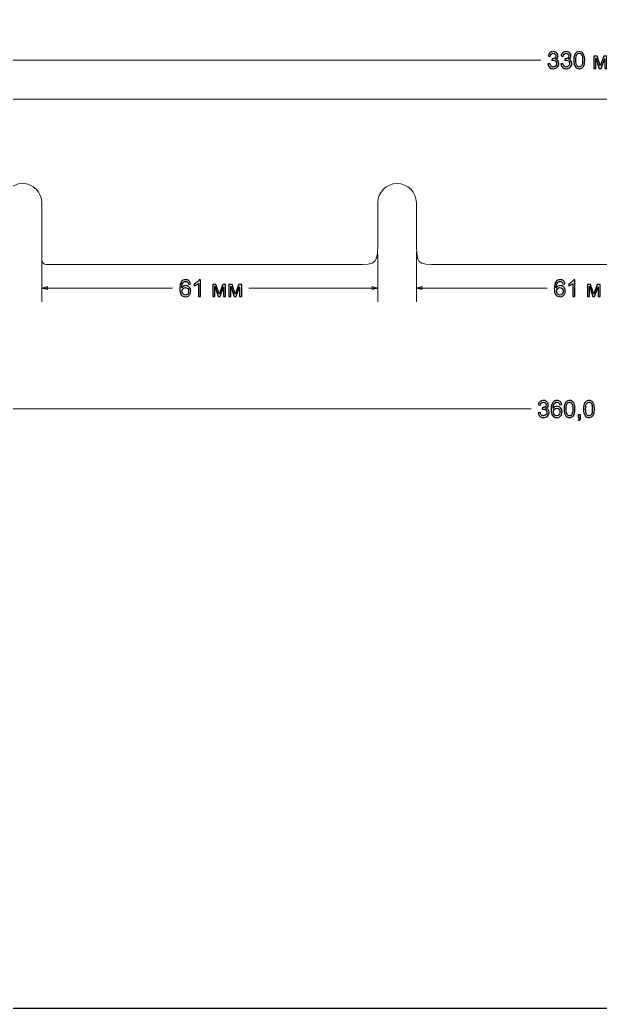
# Model space of a CAD drawing. Header units: centimetres. Extents: x -21 to 21, y -14.8 to 14.8.
# Drawn here: x -10.46 to 0.08, y -14.85 to 3.1 of the extents above; entities that cross this region are included whole.
import ezdxf

# ---------------------------------------------------------------- set-up
doc = ezdxf.new("R2010")
doc.units = ezdxf.units.CM
doc.header["$MEASUREMENT"] = 0
doc.layers.add('layer 1', color=7, linetype='Continuous')

msp = doc.modelspace()

# ---------------------------------------------------------------- linework, layer by layer
at = {"layer": 'layer 1', "color": 250}
msp.add_lwpolyline([(-21, -14.85), (21, -14.85), (21, 14.85), (-21, 14.85), (-21, -14.85)], close=True, dxfattribs=at)
at = {"layer": 'layer 1', "color": 155}
for points, knots in [([(-0.87397, 2.29317), (-0.87397, 2.29317), (-0.83672, 2.29825), (-0.83672, 2.29825), (-0.83672, 2.29825), (-0.83241, 2.27709), (-0.82522, 2.26185), (-0.81499, 2.25253), (-0.81499, 2.25253), (-0.80476, 2.24322), (-0.7922, 2.23856), (-0.77731, 2.23856), (-0.77731, 2.23856), (-0.75967, 2.23856), (-0.74478, 2.24463), (-0.73279, 2.25677), (-0.73279, 2.25677), (-0.7208, 2.2689), (-0.7148, 2.28393), (-0.7148, 2.30185), (-0.7148, 2.30185), (-0.7148, 2.31893), (-0.72037, 2.33304), (-0.73159, 2.34418), (-0.73159, 2.34418), (-0.74274, 2.35526), (-0.75692, 2.36083), (-0.77421, 2.36083), (-0.77421, 2.36083), (-0.78126, 2.36083), (-0.79001, 2.35942), (-0.80052, 2.35667), (-0.80052, 2.35667), (-0.80052, 2.35667), (-0.79636, 2.38927), (-0.79636, 2.38927), (-0.79636, 2.38927), (-0.79389, 2.38899), (-0.79184, 2.38885), (-0.79036, 2.38885), (-0.79036, 2.38885), (-0.77442, 2.38885), (-0.76016, 2.39301), (-0.74739, 2.40126), (-0.74739, 2.40126), (-0.73469, 2.40952), (-0.72834, 2.42222), (-0.72834, 2.43936), (-0.72834, 2.43936), (-0.72834, 2.45298), (-0.733, 2.46427), (-0.74224, 2.47323), (-0.74224, 2.47323), (-0.75149, 2.48219), (-0.76341, 2.48663), (-0.77802, 2.48663), (-0.77802, 2.48663), (-0.79255, 2.48663), (-0.80461, 2.48205), (-0.81428, 2.47288), (-0.81428, 2.47288), (-0.82395, 2.4637), (-0.83016, 2.44995), (-0.83291, 2.4316), (-0.83291, 2.4316), (-0.83291, 2.4316), (-0.87016, 2.43837), (-0.87016, 2.43837), (-0.87016, 2.43837), (-0.86557, 2.46335), (-0.85527, 2.48275), (-0.83912, 2.49651), (-0.83912, 2.49651), (-0.82303, 2.51027), (-0.80292, 2.51711), (-0.77893, 2.51711), (-0.77893, 2.51711), (-0.76242, 2.51711), (-0.74718, 2.51359), (-0.73328, 2.50646), (-0.73328, 2.50646), (-0.71931, 2.4994), (-0.70866, 2.48974), (-0.70132, 2.47753), (-0.70132, 2.47753), (-0.69391, 2.46526), (-0.69024, 2.45227), (-0.69024, 2.43852), (-0.69024, 2.43852), (-0.69024, 2.42546), (-0.69377, 2.41361), (-0.70076, 2.40289), (-0.70076, 2.40289), (-0.70781, 2.39216), (-0.71826, 2.38362), (-0.73201, 2.37727), (-0.73201, 2.37727), (-0.71409, 2.37318), (-0.70019, 2.36457), (-0.69024, 2.35152), (-0.69024, 2.35152), (-0.68037, 2.33854), (-0.67543, 2.32217), (-0.67543, 2.30263), (-0.67543, 2.30263), (-0.67543, 2.27617), (-0.68509, 2.25366), (-0.70436, 2.23525), (-0.70436, 2.23525), (-0.72369, 2.21683), (-0.7481, 2.20766), (-0.77759, 2.20766), (-0.77759, 2.20766), (-0.80419, 2.20766), (-0.82627, 2.21563), (-0.84384, 2.23151), (-0.84384, 2.23151), (-0.86148, 2.24738), (-0.8715, 2.26791), (-0.87397, 2.29317)], [0, 0, 0, 0, 0.03225806, 0.03225806, 0.03225806, 0.03225806, 0.06451613, 0.06451613, 0.06451613, 0.06451613, 0.09677419, 0.09677419, 0.09677419, 0.09677419, 0.12903226, 0.12903226, 0.12903226, 0.12903226, 0.16129032, 0.16129032, 0.16129032, 0.16129032, 0.19354839, 0.19354839, 0.19354839, 0.19354839, 0.22580645, 0.22580645, 0.22580645, 0.22580645, 0.25806452, 0.25806452, 0.25806452, 0.25806452, 0.29032258, 0.29032258, 0.29032258, 0.29032258, 0.32258065, 0.32258065, 0.32258065, 0.32258065, 0.35483871, 0.35483871, 0.35483871, 0.35483871, 0.38709677, 0.38709677, 0.38709677, 0.38709677, 0.41935484, 0.41935484, 0.41935484, 0.41935484, 0.4516129, 0.4516129, 0.4516129, 0.4516129, 0.48387097, 0.48387097, 0.48387097, 0.48387097, 0.51612903, 0.51612903, 0.51612903, 0.51612903, 0.5483871, 0.5483871, 0.5483871, 0.5483871, 0.58064516, 0.58064516, 0.58064516, 0.58064516, 0.61290323, 0.61290323, 0.61290323, 0.61290323, 0.64516129, 0.64516129, 0.64516129, 0.64516129, 0.67741935, 0.67741935, 0.67741935, 0.67741935, 0.70967742, 0.70967742, 0.70967742, 0.70967742, 0.74193548, 0.74193548, 0.74193548, 0.74193548, 0.77419355, 0.77419355, 0.77419355, 0.77419355, 0.80645161, 0.80645161, 0.80645161, 0.80645161, 0.83870968, 0.83870968, 0.83870968, 0.83870968, 0.87096774, 0.87096774, 0.87096774, 0.87096774, 0.90322581, 0.90322581, 0.90322581, 0.90322581, 0.93548387, 0.93548387, 0.93548387, 0.93548387, 1, 1, 1, 1]), ([(-0.63853, 2.29317), (-0.63853, 2.29317), (-0.60128, 2.29825), (-0.60128, 2.29825), (-0.60128, 2.29825), (-0.59697, 2.27709), (-0.58978, 2.26185), (-0.57955, 2.25253), (-0.57955, 2.25253), (-0.56932, 2.24322), (-0.55676, 2.23856), (-0.54187, 2.23856), (-0.54187, 2.23856), (-0.52423, 2.23856), (-0.50934, 2.24463), (-0.49735, 2.25677), (-0.49735, 2.25677), (-0.48536, 2.2689), (-0.47936, 2.28393), (-0.47936, 2.30185), (-0.47936, 2.30185), (-0.47936, 2.31893), (-0.48493, 2.33304), (-0.49615, 2.34418), (-0.49615, 2.34418), (-0.5073, 2.35526), (-0.52148, 2.36083), (-0.53877, 2.36083), (-0.53877, 2.36083), (-0.54582, 2.36083), (-0.55457, 2.35942), (-0.56508, 2.35667), (-0.56508, 2.35667), (-0.56508, 2.35667), (-0.56092, 2.38927), (-0.56092, 2.38927), (-0.56092, 2.38927), (-0.55845, 2.38899), (-0.5564, 2.38885), (-0.55492, 2.38885), (-0.55492, 2.38885), (-0.53898, 2.38885), (-0.52472, 2.39301), (-0.51195, 2.40126), (-0.51195, 2.40126), (-0.49925, 2.40952), (-0.4929, 2.42222), (-0.4929, 2.43936), (-0.4929, 2.43936), (-0.4929, 2.45298), (-0.49756, 2.46427), (-0.5068, 2.47323), (-0.5068, 2.47323), (-0.51605, 2.48219), (-0.52797, 2.48663), (-0.54258, 2.48663), (-0.54258, 2.48663), (-0.55711, 2.48663), (-0.56917, 2.48205), (-0.57884, 2.47288), (-0.57884, 2.47288), (-0.58851, 2.4637), (-0.59472, 2.44995), (-0.59747, 2.4316), (-0.59747, 2.4316), (-0.59747, 2.4316), (-0.63472, 2.43837), (-0.63472, 2.43837), (-0.63472, 2.43837), (-0.63013, 2.46335), (-0.61983, 2.48275), (-0.60368, 2.49651), (-0.60368, 2.49651), (-0.58759, 2.51027), (-0.56748, 2.51711), (-0.54349, 2.51711), (-0.54349, 2.51711), (-0.52698, 2.51711), (-0.51174, 2.51359), (-0.49784, 2.50646), (-0.49784, 2.50646), (-0.48387, 2.4994), (-0.47322, 2.48974), (-0.46588, 2.47753), (-0.46588, 2.47753), (-0.45847, 2.46526), (-0.4548, 2.45227), (-0.4548, 2.43852), (-0.4548, 2.43852), (-0.4548, 2.42546), (-0.45833, 2.41361), (-0.46532, 2.40289), (-0.46532, 2.40289), (-0.47237, 2.39216), (-0.48282, 2.38362), (-0.49657, 2.37727), (-0.49657, 2.37727), (-0.47865, 2.37318), (-0.46475, 2.36457), (-0.4548, 2.35152), (-0.4548, 2.35152), (-0.44493, 2.33854), (-0.43999, 2.32217), (-0.43999, 2.30263), (-0.43999, 2.30263), (-0.43999, 2.27617), (-0.44965, 2.25366), (-0.46892, 2.23525), (-0.46892, 2.23525), (-0.48825, 2.21683), (-0.51266, 2.20766), (-0.54215, 2.20766), (-0.54215, 2.20766), (-0.56875, 2.20766), (-0.59083, 2.21563), (-0.6084, 2.23151), (-0.6084, 2.23151), (-0.62604, 2.24738), (-0.63606, 2.26791), (-0.63853, 2.29317)], [0, 0, 0, 0, 0.03225806, 0.03225806, 0.03225806, 0.03225806, 0.06451613, 0.06451613, 0.06451613, 0.06451613, 0.09677419, 0.09677419, 0.09677419, 0.09677419, 0.12903226, 0.12903226, 0.12903226, 0.12903226, 0.16129032, 0.16129032, 0.16129032, 0.16129032, 0.19354839, 0.19354839, 0.19354839, 0.19354839, 0.22580645, 0.22580645, 0.22580645, 0.22580645, 0.25806452, 0.25806452, 0.25806452, 0.25806452, 0.29032258, 0.29032258, 0.29032258, 0.29032258, 0.32258065, 0.32258065, 0.32258065, 0.32258065, 0.35483871, 0.35483871, 0.35483871, 0.35483871, 0.38709677, 0.38709677, 0.38709677, 0.38709677, 0.41935484, 0.41935484, 0.41935484, 0.41935484, 0.4516129, 0.4516129, 0.4516129, 0.4516129, 0.48387097, 0.48387097, 0.48387097, 0.48387097, 0.51612903, 0.51612903, 0.51612903, 0.51612903, 0.5483871, 0.5483871, 0.5483871, 0.5483871, 0.58064516, 0.58064516, 0.58064516, 0.58064516, 0.61290323, 0.61290323, 0.61290323, 0.61290323, 0.64516129, 0.64516129, 0.64516129, 0.64516129, 0.67741935, 0.67741935, 0.67741935, 0.67741935, 0.70967742, 0.70967742, 0.70967742, 0.70967742, 0.74193548, 0.74193548, 0.74193548, 0.74193548, 0.77419355, 0.77419355, 0.77419355, 0.77419355, 0.80645161, 0.80645161, 0.80645161, 0.80645161, 0.83870968, 0.83870968, 0.83870968, 0.83870968, 0.87096774, 0.87096774, 0.87096774, 0.87096774, 0.90322581, 0.90322581, 0.90322581, 0.90322581, 0.93548387, 0.93548387, 0.93548387, 0.93548387, 1, 1, 1, 1]), ([(-0.40309, 2.36232), (-0.40309, 2.39809), (-0.39942, 2.42702), (-0.39208, 2.44889), (-0.39208, 2.44889), (-0.38468, 2.47083), (-0.37374, 2.48769), (-0.3592, 2.49948), (-0.3592, 2.49948), (-0.34474, 2.51126), (-0.32647, 2.51711), (-0.30445, 2.51711), (-0.30445, 2.51711), (-0.28823, 2.51711), (-0.27397, 2.51387), (-0.26163, 2.50731), (-0.26163, 2.50731), (-0.24935, 2.50075), (-0.23919, 2.49129), (-0.23129, 2.47894), (-0.23129, 2.47894), (-0.22339, 2.46667), (-0.21718, 2.45164), (-0.21266, 2.43393), (-0.21266, 2.43393), (-0.20808, 2.41622), (-0.20582, 2.3923), (-0.20582, 2.36232), (-0.20582, 2.36232), (-0.20582, 2.32676), (-0.20949, 2.29797), (-0.21675, 2.2761), (-0.21675, 2.2761), (-0.22402, 2.25416), (-0.23496, 2.23729), (-0.24949, 2.22544), (-0.24949, 2.22544), (-0.26396, 2.21359), (-0.2823, 2.20766), (-0.30445, 2.20766), (-0.30445, 2.20766), (-0.33359, 2.20766), (-0.35652, 2.21803), (-0.37317, 2.23885), (-0.37317, 2.23885), (-0.39314, 2.26425), (-0.40309, 2.30538), (-0.40309, 2.36232)], [0, 0, 0, 0, 0.07692308, 0.07692308, 0.07692308, 0.07692308, 0.15384615, 0.15384615, 0.15384615, 0.15384615, 0.23076923, 0.23076923, 0.23076923, 0.23076923, 0.30769231, 0.30769231, 0.30769231, 0.30769231, 0.38461538, 0.38461538, 0.38461538, 0.38461538, 0.46153846, 0.46153846, 0.46153846, 0.46153846, 0.53846154, 0.53846154, 0.53846154, 0.53846154, 0.61538462, 0.61538462, 0.61538462, 0.61538462, 0.69230769, 0.69230769, 0.69230769, 0.69230769, 0.76923077, 0.76923077, 0.76923077, 0.76923077, 0.84615385, 0.84615385, 0.84615385, 0.84615385, 1, 1, 1, 1]), ([(-0.36499, 2.36218), (-0.36499, 2.31229), (-0.3592, 2.27913), (-0.34756, 2.26276), (-0.34756, 2.26276), (-0.33592, 2.24632), (-0.32153, 2.23814), (-0.30445, 2.23814), (-0.30445, 2.23814), (-0.28738, 2.23814), (-0.27299, 2.24639), (-0.26135, 2.26283), (-0.26135, 2.26283), (-0.2497, 2.27934), (-0.24392, 2.31243), (-0.24392, 2.36218), (-0.24392, 2.36218), (-0.24392, 2.41206), (-0.2497, 2.44522), (-0.26135, 2.46159), (-0.26135, 2.46159), (-0.27292, 2.47803), (-0.28745, 2.48621), (-0.30488, 2.48621), (-0.30488, 2.48621), (-0.32195, 2.48621), (-0.33564, 2.47894), (-0.34587, 2.46448), (-0.34587, 2.46448), (-0.35864, 2.44607), (-0.36499, 2.41192), (-0.36499, 2.36218)], [0, 0, 0, 0, 0.11111111, 0.11111111, 0.11111111, 0.11111111, 0.22222222, 0.22222222, 0.22222222, 0.22222222, 0.33333333, 0.33333333, 0.33333333, 0.33333333, 0.44444444, 0.44444444, 0.44444444, 0.44444444, 0.55555556, 0.55555556, 0.55555556, 0.55555556, 0.66666667, 0.66666667, 0.66666667, 0.66666667, 0.77777778, 0.77777778, 0.77777778, 0.77777778, 1, 1, 1, 1]), ([(-0.0386, 2.43245), (-0.0386, 2.43245), (0.01869, 2.43245), (0.01869, 2.43245), (0.01869, 2.43245), (0.01869, 2.43245), (0.07676, 2.25663), (0.07676, 2.25663), (0.07676, 2.25663), (0.07676, 2.25663), (0.14103, 2.43245), (0.14103, 2.43245), (0.14103, 2.43245), (0.14103, 2.43245), (0.19423, 2.43245), (0.19423, 2.43245), (0.19423, 2.43245), (0.19423, 2.43245), (0.19423, 2.21274), (0.19423, 2.21274), (0.19423, 2.21274), (0.19423, 2.21274), (0.15698, 2.21274), (0.15698, 2.21274), (0.15698, 2.21274), (0.15698, 2.21274), (0.15698, 2.38962), (0.15698, 2.38962), (0.15698, 2.38962), (0.15698, 2.38962), (0.09228, 2.21274), (0.09228, 2.21274), (0.09228, 2.21274), (0.09228, 2.21274), (0.05898, 2.21274), (0.05898, 2.21274), (0.05898, 2.21274), (0.05898, 2.21274), (-0.00219, 2.39809), (-0.00219, 2.39809), (-0.00219, 2.39809), (-0.00219, 2.39809), (-0.00219, 2.21274), (-0.00219, 2.21274), (-0.00219, 2.21274), (-0.00219, 2.21274), (-0.0386, 2.21274), (-0.0386, 2.21274), (-0.0386, 2.21274), (-0.0386, 2.21274), (-0.0386, 2.43245), (-0.0386, 2.43245)], [0, 0, 0, 0, 0.07142857, 0.07142857, 0.07142857, 0.07142857, 0.14285714, 0.14285714, 0.14285714, 0.14285714, 0.21428571, 0.21428571, 0.21428571, 0.21428571, 0.28571429, 0.28571429, 0.28571429, 0.28571429, 0.35714286, 0.35714286, 0.35714286, 0.35714286, 0.42857143, 0.42857143, 0.42857143, 0.42857143, 0.5, 0.5, 0.5, 0.5, 0.57142857, 0.57142857, 0.57142857, 0.57142857, 0.64285714, 0.64285714, 0.64285714, 0.64285714, 0.71428571, 0.71428571, 0.71428571, 0.71428571, 0.78571429, 0.78571429, 0.78571429, 0.78571429, 0.85714286, 0.85714286, 0.85714286, 0.85714286, 1, 1, 1, 1]), ([(-7.36364, -1.6989), (-7.36364, -1.6989), (-7.40047, -1.70186), (-7.40047, -1.70186), (-7.40047, -1.70186), (-7.40378, -1.68726), (-7.40851, -1.6766), (-7.41465, -1.66997), (-7.41465, -1.66997), (-7.42474, -1.65932), (-7.43723, -1.65403), (-7.45204, -1.65403), (-7.45204, -1.65403), (-7.46397, -1.65403), (-7.47455, -1.65734), (-7.48365, -1.66397), (-7.48365, -1.66397), (-7.49536, -1.67251), (-7.50454, -1.68493), (-7.51138, -1.7013), (-7.51138, -1.7013), (-7.51815, -1.71774), (-7.52168, -1.74109), (-7.52196, -1.77136), (-7.52196, -1.77136), (-7.513, -1.75774), (-7.502, -1.74758), (-7.48901, -1.74102), (-7.48901, -1.74102), (-7.47603, -1.73439), (-7.46249, -1.73107), (-7.44823, -1.73107), (-7.44823, -1.73107), (-7.4234, -1.73107), (-7.40223, -1.74024), (-7.38473, -1.75852), (-7.38473, -1.75852), (-7.36731, -1.77679), (-7.35856, -1.80036), (-7.35856, -1.82935), (-7.35856, -1.82935), (-7.35856, -1.8484), (-7.36265, -1.86604), (-7.37083, -1.88241), (-7.37083, -1.88241), (-7.37909, -1.89878), (-7.39031, -1.91127), (-7.4047, -1.91995), (-7.4047, -1.91995), (-7.41902, -1.92863), (-7.43532, -1.933), (-7.45353, -1.933), (-7.45353, -1.933), (-7.4845, -1.933), (-7.50983, -1.92157), (-7.52944, -1.89878), (-7.52944, -1.89878), (-7.54899, -1.87599), (-7.55879, -1.83839), (-7.55879, -1.78603), (-7.55879, -1.78603), (-7.55879, -1.72747), (-7.54793, -1.68486), (-7.52627, -1.65826), (-7.52627, -1.65826), (-7.50736, -1.63512), (-7.48189, -1.62355), (-7.44979, -1.62355), (-7.44979, -1.62355), (-7.42594, -1.62355), (-7.40632, -1.63025), (-7.39108, -1.64358), (-7.39108, -1.64358), (-7.37584, -1.65692), (-7.36667, -1.67533), (-7.36364, -1.6989)], [0, 0, 0, 0, 0.05, 0.05, 0.05, 0.05, 0.1, 0.1, 0.1, 0.1, 0.15, 0.15, 0.15, 0.15, 0.2, 0.2, 0.2, 0.2, 0.25, 0.25, 0.25, 0.25, 0.3, 0.3, 0.3, 0.3, 0.35, 0.35, 0.35, 0.35, 0.4, 0.4, 0.4, 0.4, 0.45, 0.45, 0.45, 0.45, 0.5, 0.5, 0.5, 0.5, 0.55, 0.55, 0.55, 0.55, 0.6, 0.6, 0.6, 0.6, 0.65, 0.65, 0.65, 0.65, 0.7, 0.7, 0.7, 0.7, 0.75, 0.75, 0.75, 0.75, 0.8, 0.8, 0.8, 0.8, 0.85, 0.85, 0.85, 0.85, 0.9, 0.9, 0.9, 0.9, 1, 1, 1, 1]), ([(-7.51604, -1.82971), (-7.51604, -1.84255), (-7.51329, -1.85483), (-7.50785, -1.86654), (-7.50785, -1.86654), (-7.50242, -1.87825), (-7.4948, -1.88714), (-7.48513, -1.89328), (-7.48513, -1.89328), (-7.4754, -1.89942), (-7.4651, -1.90252), (-7.45416, -1.90252), (-7.45416, -1.90252), (-7.43829, -1.90252), (-7.42474, -1.89617), (-7.41352, -1.88347), (-7.41352, -1.88347), (-7.4023, -1.87077), (-7.39666, -1.85356), (-7.39666, -1.83175), (-7.39666, -1.83175), (-7.39666, -1.8108), (-7.40223, -1.79429), (-7.41331, -1.78222), (-7.41331, -1.78222), (-7.42439, -1.77016), (-7.4385, -1.76409), (-7.45564, -1.76409), (-7.45564, -1.76409), (-7.47243, -1.76409), (-7.48676, -1.77016), (-7.49847, -1.78222), (-7.49847, -1.78222), (-7.51018, -1.79429), (-7.51604, -1.81009), (-7.51604, -1.82971)], [0, 0, 0, 0, 0.1, 0.1, 0.1, 0.1, 0.2, 0.2, 0.2, 0.2, 0.3, 0.3, 0.3, 0.3, 0.4, 0.4, 0.4, 0.4, 0.5, 0.5, 0.5, 0.5, 0.6, 0.6, 0.6, 0.6, 0.7, 0.7, 0.7, 0.7, 0.8, 0.8, 0.8, 0.8, 1, 1, 1, 1]), ([(-7.18196, -1.92792), (-7.18196, -1.92792), (-7.21921, -1.92792), (-7.21921, -1.92792), (-7.21921, -1.92792), (-7.21921, -1.92792), (-7.21921, -1.69071), (-7.21921, -1.69071), (-7.21921, -1.69071), (-7.22817, -1.69932), (-7.23996, -1.70786), (-7.25449, -1.7164), (-7.25449, -1.7164), (-7.26903, -1.72493), (-7.28215, -1.73135), (-7.29372, -1.73559), (-7.29372, -1.73559), (-7.29372, -1.73559), (-7.29372, -1.6996), (-7.29372, -1.6996), (-7.29372, -1.6996), (-7.27291, -1.68987), (-7.2547, -1.67801), (-7.23911, -1.66404), (-7.23911, -1.66404), (-7.22352, -1.65014), (-7.21244, -1.63667), (-7.20595, -1.62355), (-7.20595, -1.62355), (-7.20595, -1.62355), (-7.18196, -1.62355), (-7.18196, -1.62355), (-7.18196, -1.62355), (-7.18196, -1.62355), (-7.18196, -1.92792), (-7.18196, -1.92792)], [0, 0, 0, 0, 0.1, 0.1, 0.1, 0.1, 0.2, 0.2, 0.2, 0.2, 0.3, 0.3, 0.3, 0.3, 0.4, 0.4, 0.4, 0.4, 0.5, 0.5, 0.5, 0.5, 0.6, 0.6, 0.6, 0.6, 0.7, 0.7, 0.7, 0.7, 0.8, 0.8, 0.8, 0.8, 1, 1, 1, 1]), ([(-6.95717, -1.70821), (-6.95717, -1.70821), (-6.89988, -1.70821), (-6.89988, -1.70821), (-6.89988, -1.70821), (-6.89988, -1.70821), (-6.84181, -1.88403), (-6.84181, -1.88403), (-6.84181, -1.88403), (-6.84181, -1.88403), (-6.77754, -1.70821), (-6.77754, -1.70821), (-6.77754, -1.70821), (-6.77754, -1.70821), (-6.72434, -1.70821), (-6.72434, -1.70821), (-6.72434, -1.70821), (-6.72434, -1.70821), (-6.72434, -1.92792), (-6.72434, -1.92792), (-6.72434, -1.92792), (-6.72434, -1.92792), (-6.76159, -1.92792), (-6.76159, -1.92792), (-6.76159, -1.92792), (-6.76159, -1.92792), (-6.76159, -1.75104), (-6.76159, -1.75104), (-6.76159, -1.75104), (-6.76159, -1.75104), (-6.82629, -1.92792), (-6.82629, -1.92792), (-6.82629, -1.92792), (-6.82629, -1.92792), (-6.85959, -1.92792), (-6.85959, -1.92792), (-6.85959, -1.92792), (-6.85959, -1.92792), (-6.92076, -1.74257), (-6.92076, -1.74257), (-6.92076, -1.74257), (-6.92076, -1.74257), (-6.92076, -1.92792), (-6.92076, -1.92792), (-6.92076, -1.92792), (-6.92076, -1.92792), (-6.95717, -1.92792), (-6.95717, -1.92792), (-6.95717, -1.92792), (-6.95717, -1.92792), (-6.95717, -1.70821), (-6.95717, -1.70821)], [0, 0, 0, 0, 0.07142857, 0.07142857, 0.07142857, 0.07142857, 0.14285714, 0.14285714, 0.14285714, 0.14285714, 0.21428571, 0.21428571, 0.21428571, 0.21428571, 0.28571429, 0.28571429, 0.28571429, 0.28571429, 0.35714286, 0.35714286, 0.35714286, 0.35714286, 0.42857143, 0.42857143, 0.42857143, 0.42857143, 0.5, 0.5, 0.5, 0.5, 0.57142857, 0.57142857, 0.57142857, 0.57142857, 0.64285714, 0.64285714, 0.64285714, 0.64285714, 0.71428571, 0.71428571, 0.71428571, 0.71428571, 0.78571429, 0.78571429, 0.78571429, 0.78571429, 0.85714286, 0.85714286, 0.85714286, 0.85714286, 1, 1, 1, 1]), ([(-6.66613, -1.70821), (-6.66613, -1.70821), (-6.60884, -1.70821), (-6.60884, -1.70821), (-6.60884, -1.70821), (-6.60884, -1.70821), (-6.55077, -1.88403), (-6.55077, -1.88403), (-6.55077, -1.88403), (-6.55077, -1.88403), (-6.4865, -1.70821), (-6.4865, -1.70821), (-6.4865, -1.70821), (-6.4865, -1.70821), (-6.4333, -1.70821), (-6.4333, -1.70821), (-6.4333, -1.70821), (-6.4333, -1.70821), (-6.4333, -1.92792), (-6.4333, -1.92792), (-6.4333, -1.92792), (-6.4333, -1.92792), (-6.47055, -1.92792), (-6.47055, -1.92792), (-6.47055, -1.92792), (-6.47055, -1.92792), (-6.47055, -1.75104), (-6.47055, -1.75104), (-6.47055, -1.75104), (-6.47055, -1.75104), (-6.53525, -1.92792), (-6.53525, -1.92792), (-6.53525, -1.92792), (-6.53525, -1.92792), (-6.56855, -1.92792), (-6.56855, -1.92792), (-6.56855, -1.92792), (-6.56855, -1.92792), (-6.62972, -1.74257), (-6.62972, -1.74257), (-6.62972, -1.74257), (-6.62972, -1.74257), (-6.62972, -1.92792), (-6.62972, -1.92792), (-6.62972, -1.92792), (-6.62972, -1.92792), (-6.66613, -1.92792), (-6.66613, -1.92792), (-6.66613, -1.92792), (-6.66613, -1.92792), (-6.66613, -1.70821), (-6.66613, -1.70821)], [0, 0, 0, 0, 0.07142857, 0.07142857, 0.07142857, 0.07142857, 0.14285714, 0.14285714, 0.14285714, 0.14285714, 0.21428571, 0.21428571, 0.21428571, 0.21428571, 0.28571429, 0.28571429, 0.28571429, 0.28571429, 0.35714286, 0.35714286, 0.35714286, 0.35714286, 0.42857143, 0.42857143, 0.42857143, 0.42857143, 0.5, 0.5, 0.5, 0.5, 0.57142857, 0.57142857, 0.57142857, 0.57142857, 0.64285714, 0.64285714, 0.64285714, 0.64285714, 0.71428571, 0.71428571, 0.71428571, 0.71428571, 0.78571429, 0.78571429, 0.78571429, 0.78571429, 0.85714286, 0.85714286, 0.85714286, 0.85714286, 1, 1, 1, 1]), ([(-0.56363, -1.6989), (-0.56363, -1.6989), (-0.60046, -1.70186), (-0.60046, -1.70186), (-0.60046, -1.70186), (-0.60377, -1.68726), (-0.6085, -1.6766), (-0.61464, -1.66997), (-0.61464, -1.66997), (-0.62473, -1.65932), (-0.63722, -1.65403), (-0.65203, -1.65403), (-0.65203, -1.65403), (-0.66396, -1.65403), (-0.67454, -1.65734), (-0.68364, -1.66397), (-0.68364, -1.66397), (-0.69535, -1.67251), (-0.70453, -1.68493), (-0.71137, -1.7013), (-0.71137, -1.7013), (-0.71814, -1.71774), (-0.72167, -1.74109), (-0.72195, -1.77136), (-0.72195, -1.77136), (-0.71299, -1.75774), (-0.70199, -1.74758), (-0.689, -1.74102), (-0.689, -1.74102), (-0.67602, -1.73439), (-0.66248, -1.73107), (-0.64822, -1.73107), (-0.64822, -1.73107), (-0.62339, -1.73107), (-0.60222, -1.74024), (-0.58472, -1.75852), (-0.58472, -1.75852), (-0.5673, -1.77679), (-0.55855, -1.80036), (-0.55855, -1.82935), (-0.55855, -1.82935), (-0.55855, -1.8484), (-0.56264, -1.86604), (-0.57082, -1.88241), (-0.57082, -1.88241), (-0.57908, -1.89878), (-0.5903, -1.91127), (-0.60469, -1.91995), (-0.60469, -1.91995), (-0.61901, -1.92863), (-0.63531, -1.933), (-0.65352, -1.933), (-0.65352, -1.933), (-0.68449, -1.933), (-0.70982, -1.92157), (-0.72943, -1.89878), (-0.72943, -1.89878), (-0.74898, -1.87599), (-0.75878, -1.83839), (-0.75878, -1.78603), (-0.75878, -1.78603), (-0.75878, -1.72747), (-0.74792, -1.68486), (-0.72626, -1.65826), (-0.72626, -1.65826), (-0.70735, -1.63512), (-0.68188, -1.62355), (-0.64978, -1.62355), (-0.64978, -1.62355), (-0.62593, -1.62355), (-0.60631, -1.63025), (-0.59107, -1.64358), (-0.59107, -1.64358), (-0.57583, -1.65692), (-0.56666, -1.67533), (-0.56363, -1.6989)], [0, 0, 0, 0, 0.05, 0.05, 0.05, 0.05, 0.1, 0.1, 0.1, 0.1, 0.15, 0.15, 0.15, 0.15, 0.2, 0.2, 0.2, 0.2, 0.25, 0.25, 0.25, 0.25, 0.3, 0.3, 0.3, 0.3, 0.35, 0.35, 0.35, 0.35, 0.4, 0.4, 0.4, 0.4, 0.45, 0.45, 0.45, 0.45, 0.5, 0.5, 0.5, 0.5, 0.55, 0.55, 0.55, 0.55, 0.6, 0.6, 0.6, 0.6, 0.65, 0.65, 0.65, 0.65, 0.7, 0.7, 0.7, 0.7, 0.75, 0.75, 0.75, 0.75, 0.8, 0.8, 0.8, 0.8, 0.85, 0.85, 0.85, 0.85, 0.9, 0.9, 0.9, 0.9, 1, 1, 1, 1]), ([(-0.71603, -1.82971), (-0.71603, -1.84255), (-0.71328, -1.85483), (-0.70784, -1.86654), (-0.70784, -1.86654), (-0.70241, -1.87825), (-0.69479, -1.88714), (-0.68512, -1.89328), (-0.68512, -1.89328), (-0.67539, -1.89942), (-0.66509, -1.90252), (-0.65415, -1.90252), (-0.65415, -1.90252), (-0.63828, -1.90252), (-0.62473, -1.89617), (-0.61351, -1.88347), (-0.61351, -1.88347), (-0.60229, -1.87077), (-0.59665, -1.85356), (-0.59665, -1.83175), (-0.59665, -1.83175), (-0.59665, -1.8108), (-0.60222, -1.79429), (-0.6133, -1.78222), (-0.6133, -1.78222), (-0.62438, -1.77016), (-0.63849, -1.76409), (-0.65563, -1.76409), (-0.65563, -1.76409), (-0.67242, -1.76409), (-0.68675, -1.77016), (-0.69846, -1.78222), (-0.69846, -1.78222), (-0.71017, -1.79429), (-0.71603, -1.81009), (-0.71603, -1.82971)], [0, 0, 0, 0, 0.1, 0.1, 0.1, 0.1, 0.2, 0.2, 0.2, 0.2, 0.3, 0.3, 0.3, 0.3, 0.4, 0.4, 0.4, 0.4, 0.5, 0.5, 0.5, 0.5, 0.6, 0.6, 0.6, 0.6, 0.7, 0.7, 0.7, 0.7, 0.8, 0.8, 0.8, 0.8, 1, 1, 1, 1]), ([(-0.38195, -1.92792), (-0.38195, -1.92792), (-0.4192, -1.92792), (-0.4192, -1.92792), (-0.4192, -1.92792), (-0.4192, -1.92792), (-0.4192, -1.69071), (-0.4192, -1.69071), (-0.4192, -1.69071), (-0.42816, -1.69932), (-0.43995, -1.70786), (-0.45448, -1.7164), (-0.45448, -1.7164), (-0.46902, -1.72493), (-0.48214, -1.73135), (-0.49371, -1.73559), (-0.49371, -1.73559), (-0.49371, -1.73559), (-0.49371, -1.6996), (-0.49371, -1.6996), (-0.49371, -1.6996), (-0.4729, -1.68987), (-0.45469, -1.67801), (-0.4391, -1.66404), (-0.4391, -1.66404), (-0.42351, -1.65014), (-0.41243, -1.63667), (-0.40594, -1.62355), (-0.40594, -1.62355), (-0.40594, -1.62355), (-0.38195, -1.62355), (-0.38195, -1.62355), (-0.38195, -1.62355), (-0.38195, -1.62355), (-0.38195, -1.92792), (-0.38195, -1.92792)], [0, 0, 0, 0, 0.1, 0.1, 0.1, 0.1, 0.2, 0.2, 0.2, 0.2, 0.3, 0.3, 0.3, 0.3, 0.4, 0.4, 0.4, 0.4, 0.5, 0.5, 0.5, 0.5, 0.6, 0.6, 0.6, 0.6, 0.7, 0.7, 0.7, 0.7, 0.8, 0.8, 0.8, 0.8, 1, 1, 1, 1]), ([(-0.15716, -1.70821), (-0.15716, -1.70821), (-0.09987, -1.70821), (-0.09987, -1.70821), (-0.09987, -1.70821), (-0.09987, -1.70821), (-0.0418, -1.88403), (-0.0418, -1.88403), (-0.0418, -1.88403), (-0.0418, -1.88403), (0.02247, -1.70821), (0.02247, -1.70821), (0.02247, -1.70821), (0.02247, -1.70821), (0.07567, -1.70821), (0.07567, -1.70821), (0.07567, -1.70821), (0.07567, -1.70821), (0.07567, -1.92792), (0.07567, -1.92792), (0.07567, -1.92792), (0.07567, -1.92792), (0.03842, -1.92792), (0.03842, -1.92792), (0.03842, -1.92792), (0.03842, -1.92792), (0.03842, -1.75104), (0.03842, -1.75104), (0.03842, -1.75104), (0.03842, -1.75104), (-0.02628, -1.92792), (-0.02628, -1.92792), (-0.02628, -1.92792), (-0.02628, -1.92792), (-0.05958, -1.92792), (-0.05958, -1.92792), (-0.05958, -1.92792), (-0.05958, -1.92792), (-0.12075, -1.74257), (-0.12075, -1.74257), (-0.12075, -1.74257), (-0.12075, -1.74257), (-0.12075, -1.92792), (-0.12075, -1.92792), (-0.12075, -1.92792), (-0.12075, -1.92792), (-0.15716, -1.92792), (-0.15716, -1.92792), (-0.15716, -1.92792), (-0.15716, -1.92792), (-0.15716, -1.70821), (-0.15716, -1.70821)], [0, 0, 0, 0, 0.07142857, 0.07142857, 0.07142857, 0.07142857, 0.14285714, 0.14285714, 0.14285714, 0.14285714, 0.21428571, 0.21428571, 0.21428571, 0.21428571, 0.28571429, 0.28571429, 0.28571429, 0.28571429, 0.35714286, 0.35714286, 0.35714286, 0.35714286, 0.42857143, 0.42857143, 0.42857143, 0.42857143, 0.5, 0.5, 0.5, 0.5, 0.57142857, 0.57142857, 0.57142857, 0.57142857, 0.64285714, 0.64285714, 0.64285714, 0.64285714, 0.71428571, 0.71428571, 0.71428571, 0.71428571, 0.78571429, 0.78571429, 0.78571429, 0.78571429, 0.85714286, 0.85714286, 0.85714286, 0.85714286, 1, 1, 1, 1]), ([(-1.0505, -4.04053), (-1.0505, -4.04053), (-1.01325, -4.03545), (-1.01325, -4.03545), (-1.01325, -4.03545), (-1.00894, -4.05661), (-1.00175, -4.07185), (-0.99152, -4.08117), (-0.99152, -4.08117), (-0.98129, -4.09048), (-0.96873, -4.09514), (-0.95384, -4.09514), (-0.95384, -4.09514), (-0.9362, -4.09514), (-0.92131, -4.08907), (-0.90932, -4.07693), (-0.90932, -4.07693), (-0.89733, -4.0648), (-0.89133, -4.04977), (-0.89133, -4.03185), (-0.89133, -4.03185), (-0.89133, -4.01477), (-0.8969, -4.00066), (-0.90812, -3.98952), (-0.90812, -3.98952), (-0.91927, -3.97844), (-0.93345, -3.97287), (-0.95074, -3.97287), (-0.95074, -3.97287), (-0.95779, -3.97287), (-0.96654, -3.97428), (-0.97705, -3.97703), (-0.97705, -3.97703), (-0.97705, -3.97703), (-0.97289, -3.94443), (-0.97289, -3.94443), (-0.97289, -3.94443), (-0.97042, -3.94471), (-0.96837, -3.94485), (-0.96689, -3.94485), (-0.96689, -3.94485), (-0.95095, -3.94485), (-0.93669, -3.94069), (-0.92392, -3.93244), (-0.92392, -3.93244), (-0.91122, -3.92418), (-0.90487, -3.91148), (-0.90487, -3.89434), (-0.90487, -3.89434), (-0.90487, -3.88072), (-0.90953, -3.86943), (-0.91877, -3.86047), (-0.91877, -3.86047), (-0.92802, -3.85151), (-0.93994, -3.84707), (-0.95455, -3.84707), (-0.95455, -3.84707), (-0.96908, -3.84707), (-0.98114, -3.85165), (-0.99081, -3.86082), (-0.99081, -3.86082), (-1.00048, -3.87), (-1.00669, -3.88375), (-1.00944, -3.9021), (-1.00944, -3.9021), (-1.00944, -3.9021), (-1.04669, -3.89533), (-1.04669, -3.89533), (-1.04669, -3.89533), (-1.0421, -3.87035), (-1.0318, -3.85095), (-1.01565, -3.83719), (-1.01565, -3.83719), (-0.99956, -3.82343), (-0.97945, -3.81659), (-0.95546, -3.81659), (-0.95546, -3.81659), (-0.93895, -3.81659), (-0.92371, -3.82011), (-0.90981, -3.82724), (-0.90981, -3.82724), (-0.89584, -3.8343), (-0.88519, -3.84396), (-0.87785, -3.85617), (-0.87785, -3.85617), (-0.87044, -3.86844), (-0.86677, -3.88143), (-0.86677, -3.89518), (-0.86677, -3.89518), (-0.86677, -3.90824), (-0.8703, -3.92009), (-0.87729, -3.93081), (-0.87729, -3.93081), (-0.88434, -3.94154), (-0.89479, -3.95008), (-0.90854, -3.95643), (-0.90854, -3.95643), (-0.89062, -3.96052), (-0.87672, -3.96913), (-0.86677, -3.98218), (-0.86677, -3.98218), (-0.8569, -3.99516), (-0.85196, -4.01153), (-0.85196, -4.03107), (-0.85196, -4.03107), (-0.85196, -4.05753), (-0.86162, -4.08004), (-0.88089, -4.09845), (-0.88089, -4.09845), (-0.90022, -4.11687), (-0.92463, -4.12604), (-0.95412, -4.12604), (-0.95412, -4.12604), (-0.98072, -4.12604), (-1.0028, -4.11807), (-1.02037, -4.10219), (-1.02037, -4.10219), (-1.03801, -4.08632), (-1.04803, -4.06579), (-1.0505, -4.04053)], [0, 0, 0, 0, 0.03225806, 0.03225806, 0.03225806, 0.03225806, 0.06451613, 0.06451613, 0.06451613, 0.06451613, 0.09677419, 0.09677419, 0.09677419, 0.09677419, 0.12903226, 0.12903226, 0.12903226, 0.12903226, 0.16129032, 0.16129032, 0.16129032, 0.16129032, 0.19354839, 0.19354839, 0.19354839, 0.19354839, 0.22580645, 0.22580645, 0.22580645, 0.22580645, 0.25806452, 0.25806452, 0.25806452, 0.25806452, 0.29032258, 0.29032258, 0.29032258, 0.29032258, 0.32258065, 0.32258065, 0.32258065, 0.32258065, 0.35483871, 0.35483871, 0.35483871, 0.35483871, 0.38709677, 0.38709677, 0.38709677, 0.38709677, 0.41935484, 0.41935484, 0.41935484, 0.41935484, 0.4516129, 0.4516129, 0.4516129, 0.4516129, 0.48387097, 0.48387097, 0.48387097, 0.48387097, 0.51612903, 0.51612903, 0.51612903, 0.51612903, 0.5483871, 0.5483871, 0.5483871, 0.5483871, 0.58064516, 0.58064516, 0.58064516, 0.58064516, 0.61290323, 0.61290323, 0.61290323, 0.61290323, 0.64516129, 0.64516129, 0.64516129, 0.64516129, 0.67741935, 0.67741935, 0.67741935, 0.67741935, 0.70967742, 0.70967742, 0.70967742, 0.70967742, 0.74193548, 0.74193548, 0.74193548, 0.74193548, 0.77419355, 0.77419355, 0.77419355, 0.77419355, 0.80645161, 0.80645161, 0.80645161, 0.80645161, 0.83870968, 0.83870968, 0.83870968, 0.83870968, 0.87096774, 0.87096774, 0.87096774, 0.87096774, 0.90322581, 0.90322581, 0.90322581, 0.90322581, 0.93548387, 0.93548387, 0.93548387, 0.93548387, 1, 1, 1, 1]), ([(-0.6216, -3.89194), (-0.6216, -3.89194), (-0.65843, -3.8949), (-0.65843, -3.8949), (-0.65843, -3.8949), (-0.66174, -3.8803), (-0.66647, -3.86964), (-0.67261, -3.86301), (-0.67261, -3.86301), (-0.6827, -3.85236), (-0.69519, -3.84707), (-0.71, -3.84707), (-0.71, -3.84707), (-0.72193, -3.84707), (-0.73251, -3.85038), (-0.74161, -3.85701), (-0.74161, -3.85701), (-0.75332, -3.86555), (-0.7625, -3.87797), (-0.76934, -3.89434), (-0.76934, -3.89434), (-0.77611, -3.91078), (-0.77964, -3.93413), (-0.77992, -3.9644), (-0.77992, -3.9644), (-0.77096, -3.95078), (-0.75996, -3.94062), (-0.74697, -3.93406), (-0.74697, -3.93406), (-0.73399, -3.92743), (-0.72045, -3.92411), (-0.70619, -3.92411), (-0.70619, -3.92411), (-0.68136, -3.92411), (-0.66019, -3.93328), (-0.64269, -3.95156), (-0.64269, -3.95156), (-0.62527, -3.96983), (-0.61652, -3.9934), (-0.61652, -4.02239), (-0.61652, -4.02239), (-0.61652, -4.04144), (-0.62061, -4.05908), (-0.62879, -4.07545), (-0.62879, -4.07545), (-0.63705, -4.09182), (-0.64827, -4.10431), (-0.66266, -4.11299), (-0.66266, -4.11299), (-0.67698, -4.12167), (-0.69328, -4.12604), (-0.71149, -4.12604), (-0.71149, -4.12604), (-0.74246, -4.12604), (-0.76779, -4.11461), (-0.7874, -4.09182), (-0.7874, -4.09182), (-0.80695, -4.06903), (-0.81675, -4.03143), (-0.81675, -3.97907), (-0.81675, -3.97907), (-0.81675, -3.92051), (-0.80589, -3.8779), (-0.78423, -3.8513), (-0.78423, -3.8513), (-0.76532, -3.82816), (-0.73985, -3.81659), (-0.70775, -3.81659), (-0.70775, -3.81659), (-0.6839, -3.81659), (-0.66428, -3.82329), (-0.64904, -3.83662), (-0.64904, -3.83662), (-0.6338, -3.84996), (-0.62463, -3.86837), (-0.6216, -3.89194)], [0, 0, 0, 0, 0.05, 0.05, 0.05, 0.05, 0.1, 0.1, 0.1, 0.1, 0.15, 0.15, 0.15, 0.15, 0.2, 0.2, 0.2, 0.2, 0.25, 0.25, 0.25, 0.25, 0.3, 0.3, 0.3, 0.3, 0.35, 0.35, 0.35, 0.35, 0.4, 0.4, 0.4, 0.4, 0.45, 0.45, 0.45, 0.45, 0.5, 0.5, 0.5, 0.5, 0.55, 0.55, 0.55, 0.55, 0.6, 0.6, 0.6, 0.6, 0.65, 0.65, 0.65, 0.65, 0.7, 0.7, 0.7, 0.7, 0.75, 0.75, 0.75, 0.75, 0.8, 0.8, 0.8, 0.8, 0.85, 0.85, 0.85, 0.85, 0.9, 0.9, 0.9, 0.9, 1, 1, 1, 1]), ([(-0.57962, -3.97138), (-0.57962, -3.93561), (-0.57595, -3.90668), (-0.56861, -3.88481), (-0.56861, -3.88481), (-0.56121, -3.86287), (-0.55027, -3.84601), (-0.53573, -3.83422), (-0.53573, -3.83422), (-0.52127, -3.82244), (-0.503, -3.81659), (-0.48098, -3.81659), (-0.48098, -3.81659), (-0.46476, -3.81659), (-0.4505, -3.81983), (-0.43816, -3.82639), (-0.43816, -3.82639), (-0.42588, -3.83295), (-0.41572, -3.84241), (-0.40782, -3.85476), (-0.40782, -3.85476), (-0.39992, -3.86703), (-0.39371, -3.88206), (-0.38919, -3.89977), (-0.38919, -3.89977), (-0.38461, -3.91748), (-0.38235, -3.9414), (-0.38235, -3.97138), (-0.38235, -3.97138), (-0.38235, -4.00694), (-0.38602, -4.03573), (-0.39328, -4.0576), (-0.39328, -4.0576), (-0.40055, -4.07954), (-0.41149, -4.09641), (-0.42602, -4.10826), (-0.42602, -4.10826), (-0.44049, -4.12011), (-0.45883, -4.12604), (-0.48098, -4.12604), (-0.48098, -4.12604), (-0.51012, -4.12604), (-0.53305, -4.11567), (-0.5497, -4.09485), (-0.5497, -4.09485), (-0.56967, -4.06945), (-0.57962, -4.02832), (-0.57962, -3.97138)], [0, 0, 0, 0, 0.07692308, 0.07692308, 0.07692308, 0.07692308, 0.15384615, 0.15384615, 0.15384615, 0.15384615, 0.23076923, 0.23076923, 0.23076923, 0.23076923, 0.30769231, 0.30769231, 0.30769231, 0.30769231, 0.38461538, 0.38461538, 0.38461538, 0.38461538, 0.46153846, 0.46153846, 0.46153846, 0.46153846, 0.53846154, 0.53846154, 0.53846154, 0.53846154, 0.61538462, 0.61538462, 0.61538462, 0.61538462, 0.69230769, 0.69230769, 0.69230769, 0.69230769, 0.76923077, 0.76923077, 0.76923077, 0.76923077, 0.84615385, 0.84615385, 0.84615385, 0.84615385, 1, 1, 1, 1]), ([(-0.54152, -3.97152), (-0.54152, -4.02141), (-0.53573, -4.05457), (-0.52409, -4.07094), (-0.52409, -4.07094), (-0.51245, -4.08738), (-0.49806, -4.09556), (-0.48098, -4.09556), (-0.48098, -4.09556), (-0.46391, -4.09556), (-0.44952, -4.08731), (-0.43788, -4.07087), (-0.43788, -4.07087), (-0.42623, -4.05436), (-0.42045, -4.02127), (-0.42045, -3.97152), (-0.42045, -3.97152), (-0.42045, -3.92164), (-0.42623, -3.88848), (-0.43788, -3.87211), (-0.43788, -3.87211), (-0.44945, -3.85567), (-0.46398, -3.84749), (-0.48141, -3.84749), (-0.48141, -3.84749), (-0.49848, -3.84749), (-0.51217, -3.85476), (-0.5224, -3.86922), (-0.5224, -3.86922), (-0.53517, -3.88763), (-0.54152, -3.92178), (-0.54152, -3.97152)], [0, 0, 0, 0, 0.11111111, 0.11111111, 0.11111111, 0.11111111, 0.22222222, 0.22222222, 0.22222222, 0.22222222, 0.33333333, 0.33333333, 0.33333333, 0.33333333, 0.44444444, 0.44444444, 0.44444444, 0.44444444, 0.55555556, 0.55555556, 0.55555556, 0.55555556, 0.66666667, 0.66666667, 0.66666667, 0.66666667, 0.77777778, 0.77777778, 0.77777778, 0.77777778, 1, 1, 1, 1]), ([(-0.22656, -3.97138), (-0.22656, -3.93561), (-0.22289, -3.90668), (-0.21555, -3.88481), (-0.21555, -3.88481), (-0.20815, -3.86287), (-0.19721, -3.84601), (-0.18267, -3.83422), (-0.18267, -3.83422), (-0.16821, -3.82244), (-0.14994, -3.81659), (-0.12792, -3.81659), (-0.12792, -3.81659), (-0.1117, -3.81659), (-0.09744, -3.81983), (-0.0851, -3.82639), (-0.0851, -3.82639), (-0.07282, -3.83295), (-0.06266, -3.84241), (-0.05476, -3.85476), (-0.05476, -3.85476), (-0.04686, -3.86703), (-0.04065, -3.88206), (-0.03613, -3.89977), (-0.03613, -3.89977), (-0.03155, -3.91748), (-0.02929, -3.9414), (-0.02929, -3.97138), (-0.02929, -3.97138), (-0.02929, -4.00694), (-0.03296, -4.03573), (-0.04022, -4.0576), (-0.04022, -4.0576), (-0.04749, -4.07954), (-0.05843, -4.09641), (-0.07296, -4.10826), (-0.07296, -4.10826), (-0.08743, -4.12011), (-0.10577, -4.12604), (-0.12792, -4.12604), (-0.12792, -4.12604), (-0.15706, -4.12604), (-0.17999, -4.11567), (-0.19664, -4.09485), (-0.19664, -4.09485), (-0.21661, -4.06945), (-0.22656, -4.02832), (-0.22656, -3.97138)], [0, 0, 0, 0, 0.07692308, 0.07692308, 0.07692308, 0.07692308, 0.15384615, 0.15384615, 0.15384615, 0.15384615, 0.23076923, 0.23076923, 0.23076923, 0.23076923, 0.30769231, 0.30769231, 0.30769231, 0.30769231, 0.38461538, 0.38461538, 0.38461538, 0.38461538, 0.46153846, 0.46153846, 0.46153846, 0.46153846, 0.53846154, 0.53846154, 0.53846154, 0.53846154, 0.61538462, 0.61538462, 0.61538462, 0.61538462, 0.69230769, 0.69230769, 0.69230769, 0.69230769, 0.76923077, 0.76923077, 0.76923077, 0.76923077, 0.84615385, 0.84615385, 0.84615385, 0.84615385, 1, 1, 1, 1]), ([(-0.18846, -3.97152), (-0.18846, -4.02141), (-0.18267, -4.05457), (-0.17103, -4.07094), (-0.17103, -4.07094), (-0.15939, -4.08738), (-0.145, -4.09556), (-0.12792, -4.09556), (-0.12792, -4.09556), (-0.11085, -4.09556), (-0.09646, -4.08731), (-0.08482, -4.07087), (-0.08482, -4.07087), (-0.07317, -4.05436), (-0.06739, -4.02127), (-0.06739, -3.97152), (-0.06739, -3.97152), (-0.06739, -3.92164), (-0.07317, -3.88848), (-0.08482, -3.87211), (-0.08482, -3.87211), (-0.09639, -3.85567), (-0.11092, -3.84749), (-0.12835, -3.84749), (-0.12835, -3.84749), (-0.14542, -3.84749), (-0.15911, -3.85476), (-0.16934, -3.86922), (-0.16934, -3.86922), (-0.18211, -3.88763), (-0.18846, -3.92178), (-0.18846, -3.97152)], [0, 0, 0, 0, 0.11111111, 0.11111111, 0.11111111, 0.11111111, 0.22222222, 0.22222222, 0.22222222, 0.22222222, 0.33333333, 0.33333333, 0.33333333, 0.33333333, 0.44444444, 0.44444444, 0.44444444, 0.44444444, 0.55555556, 0.55555556, 0.55555556, 0.55555556, 0.66666667, 0.66666667, 0.66666667, 0.66666667, 0.77777778, 0.77777778, 0.77777778, 0.77777778, 1, 1, 1, 1]), ([(-0.774, -4.02275), (-0.774, -4.03559), (-0.77125, -4.04787), (-0.76581, -4.05958), (-0.76581, -4.05958), (-0.76038, -4.07129), (-0.75276, -4.08018), (-0.74309, -4.08632), (-0.74309, -4.08632), (-0.73336, -4.09246), (-0.72306, -4.09556), (-0.71212, -4.09556), (-0.71212, -4.09556), (-0.69625, -4.09556), (-0.6827, -4.08921), (-0.67148, -4.07651), (-0.67148, -4.07651), (-0.66026, -4.06381), (-0.65462, -4.0466), (-0.65462, -4.02479), (-0.65462, -4.02479), (-0.65462, -4.00384), (-0.66019, -3.98733), (-0.67127, -3.97526), (-0.67127, -3.97526), (-0.68235, -3.9632), (-0.69646, -3.95713), (-0.7136, -3.95713), (-0.7136, -3.95713), (-0.73039, -3.95713), (-0.74472, -3.9632), (-0.75643, -3.97526), (-0.75643, -3.97526), (-0.76814, -3.98733), (-0.774, -4.00313), (-0.774, -4.02275)], [0, 0, 0, 0, 0.1, 0.1, 0.1, 0.1, 0.2, 0.2, 0.2, 0.2, 0.3, 0.3, 0.3, 0.3, 0.4, 0.4, 0.4, 0.4, 0.5, 0.5, 0.5, 0.5, 0.6, 0.6, 0.6, 0.6, 0.7, 0.7, 0.7, 0.7, 0.8, 0.8, 0.8, 0.8, 1, 1, 1, 1]), ([(-0.32428, -4.12096), (-0.32428, -4.12096), (-0.32428, -4.07863), (-0.32428, -4.07863), (-0.32428, -4.07863), (-0.32428, -4.07863), (-0.28195, -4.07863), (-0.28195, -4.07863), (-0.28195, -4.07863), (-0.28195, -4.07863), (-0.28195, -4.12096), (-0.28195, -4.12096), (-0.28195, -4.12096), (-0.28195, -4.13655), (-0.2847, -4.14918), (-0.29028, -4.15878), (-0.29028, -4.15878), (-0.29578, -4.16837), (-0.3046, -4.17585), (-0.31666, -4.18107), (-0.31666, -4.18107), (-0.31666, -4.18107), (-0.32682, -4.16499), (-0.32682, -4.16499), (-0.32682, -4.16499), (-0.31892, -4.16153), (-0.31314, -4.15645), (-0.30947, -4.14982), (-0.30947, -4.14982), (-0.30573, -4.14311), (-0.30361, -4.13352), (-0.30319, -4.12096), (-0.30319, -4.12096), (-0.30319, -4.12096), (-0.32428, -4.12096), (-0.32428, -4.12096)], [0, 0, 0, 0, 0.1, 0.1, 0.1, 0.1, 0.2, 0.2, 0.2, 0.2, 0.3, 0.3, 0.3, 0.3, 0.4, 0.4, 0.4, 0.4, 0.5, 0.5, 0.5, 0.5, 0.6, 0.6, 0.6, 0.6, 0.7, 0.7, 0.7, 0.7, 0.8, 0.8, 0.8, 0.8, 1, 1, 1, 1])]:
    msp.add_open_spline(points, degree=3, knots=knots, dxfattribs=at)
at = {"layer": 'layer 1', "color": 155, "lineweight": 9}
for points in [[(-16.71213, 2.36492), (-16.71213, 2.36492), (-1.0031, 2.36492), (-1.0031, 2.36492)], [(-10.06213, -1.16584), (-10.06213, -1.16584), (-10.06213, -2.02574), (-10.06213, -2.02574)], [(-3.96215, -1.16584), (-3.96215, -1.16584), (-3.96215, -2.02574), (-3.96215, -2.02574)], [(-3.26213, -1.11632), (-3.26213, -1.11632), (-3.26213, -2.02574), (-3.26213, -2.02574)], [(-10.06213, -1.77574), (-10.06213, -1.77574), (-7.68792, -1.77574), (-7.68792, -1.77574)], [(-6.30417, -1.77574), (-6.30417, -1.77574), (-3.96215, -1.77574), (-3.96215, -1.77574)], [(-3.26213, -1.77574), (-3.26213, -1.77574), (-0.88791, -1.77574), (-0.88791, -1.77574)], [(-1.17963, -3.96878), (-1.17963, -3.96878), (-18.21213, -3.96878), (-18.21213, -3.96878)]]:
    msp.add_open_spline(points, degree=3, dxfattribs=at)
at = {"layer": 'layer 1', "color": 254, "lineweight": 20}
msp.add_open_spline([(-16.71213, 1.65152), (-16.71213, 1.65152), (16.28787, 1.65152), (16.28787, 1.65152), (16.28787, 1.65152), (16.28787, 1.65152), (16.28787, 0.45152), (16.28787, 0.45152), (16.28787, 0.45152), (16.28787, 0.45152), (17.78787, 0.45152), (17.78787, 0.45152), (17.78787, 0.45152), (17.78787, 0.45152), (17.78787, -1.34848), (17.78787, -1.34848), (17.78787, -1.34848), (17.78787, -1.34848), (17.34791, -1.34848), (17.34791, -1.34848), (17.34791, -1.34848), (17.13286, -1.34848), (17.13787, -1.3462), (17.13787, -1.1144), (17.13787, -1.1144), (17.13787, -1.1144), (17.13787, -0.22848), (17.13787, -0.22848), (17.13787, -0.22848), (17.13787, -0.03518), (16.98117, 0.12152), (16.78787, 0.12152), (16.78787, 0.12152), (16.59457, 0.12152), (16.43787, -0.03518), (16.43787, -0.22848), (16.43787, -0.22848), (16.43787, -0.22848), (16.43787, -1.10944), (16.43787, -1.10944), (16.43787, -1.10944), (16.43787, -1.35629), (16.43761, -1.34848), (16.20689, -1.34848), (16.20689, -1.34848), (16.20689, -1.34848), (10.52493, -1.34848), (10.52493, -1.34848), (10.52493, -1.34848), (10.34237, -1.34848), (10.33787, -1.34997), (10.33787, -1.13752), (10.33787, -1.13752), (10.33787, -1.13752), (10.33787, -0.22848), (10.33787, -0.22848), (10.33787, -0.22848), (10.33787, -0.03518), (10.18117, 0.12152), (9.98787, 0.12152), (9.98787, 0.12152), (9.79457, 0.12152), (9.63787, -0.03518), (9.63787, -0.22848), (9.63787, -0.22848), (9.63787, -0.22848), (9.63787, -1.14909), (9.63787, -1.14909), (9.63787, -1.14909), (9.63787, -1.3535), (9.63332, -1.34848), (9.44675, -1.34848), (9.44675, -1.34848), (9.44675, -1.34848), (3.95002, -1.34848), (3.95002, -1.34848), (3.95002, -1.34848), (3.53664, -1.34848), (3.53787, -1.35182), (3.53787, -0.86136), (3.53787, -0.86136), (3.53787, -0.86136), (3.53787, -0.22848), (3.53787, -0.22848), (3.53787, -0.22848), (3.53787, -0.03518), (3.38117, 0.12152), (3.18787, 0.12152), (3.18787, 0.12152), (2.99457, 0.12152), (2.83787, -0.03518), (2.83787, -0.22848), (2.83787, -0.22848), (2.83787, -0.22848), (2.83787, -0.86632), (2.83787, -0.86632), (2.83787, -0.86632), (2.83787, -1.35671), (2.83664, -1.34848), (2.43197, -1.34848), (2.43197, -1.34848), (2.43197, -1.34848), (-2.85623, -1.34848), (-2.85623, -1.34848), (-2.85623, -1.34848), (-3.2609, -1.34848), (-3.26213, -1.35671), (-3.26213, -0.86632), (-3.26213, -0.86632), (-3.26213, -0.86632), (-3.26213, -0.22848), (-3.26213, -0.22848), (-3.26213, -0.22848), (-3.26213, -0.03518), (-3.41883, 0.12152), (-3.61213, 0.12152), (-3.61213, 0.12152), (-3.80543, 0.12152), (-3.96213, -0.03518), (-3.96213, -0.22848), (-3.96213, -0.22848), (-3.96213, -0.22848), (-3.96213, -0.86136), (-3.96213, -0.86136), (-3.96213, -0.86136), (-3.96213, -1.35182), (-3.9609, -1.34848), (-4.37428, -1.34848), (-4.37428, -1.34848), (-4.37428, -1.34848), (-9.87101, -1.34848), (-9.87101, -1.34848), (-9.87101, -1.34848), (-10.05758, -1.34848), (-10.06213, -1.3535), (-10.06213, -1.14909), (-10.06213, -1.14909), (-10.06213, -1.14909), (-10.06213, -0.22848), (-10.06213, -0.22848), (-10.06213, -0.22848), (-10.06213, -0.03518), (-10.21883, 0.12152), (-10.41213, 0.12152), (-10.41213, 0.12152), (-10.60543, 0.12152), (-10.76213, -0.03518), (-10.76213, -0.22848), (-10.76213, -0.22848), (-10.76213, -0.22848), (-10.76213, -1.13752), (-10.76213, -1.13752), (-10.76213, -1.13752), (-10.76213, -1.34997), (-10.76663, -1.34848), (-10.94919, -1.34848), (-10.94919, -1.34848), (-10.94919, -1.34848), (-16.63115, -1.34848), (-16.63115, -1.34848), (-16.63115, -1.34848), (-16.86187, -1.34848), (-16.86213, -1.35629), (-16.86213, -1.10944), (-16.86213, -1.10944), (-16.86213, -1.10944), (-16.86213, -0.22848), (-16.86213, -0.22848), (-16.86213, -0.22848), (-16.86213, -0.03518), (-17.01883, 0.12152), (-17.21213, 0.12152), (-17.21213, 0.12152), (-17.40543, 0.12152), (-17.56213, -0.03518), (-17.56213, -0.22848), (-17.56213, -0.22848), (-17.56213, -0.22848), (-17.56213, -1.1144), (-17.56213, -1.1144), (-17.56213, -1.1144), (-17.56213, -1.3462), (-17.55712, -1.34848), (-17.77217, -1.34848), (-17.77217, -1.34848), (-17.77217, -1.34848), (-18.21213, -1.34848), (-18.21213, -1.34848), (-18.21213, -1.34848), (-18.21213, -1.34848), (-18.21213, 0.45152), (-18.21213, 0.45152), (-18.21213, 0.45152), (-18.21213, 0.45152), (-16.71213, 0.45152), (-16.71213, 0.45152), (-16.71213, 0.45152), (-16.71213, 0.45152), (-16.71213, 1.65152), (-16.71213, 1.65152)], degree=3, knots=[0, 0, 0, 0, 0.01960784, 0.01960784, 0.01960784, 0.01960784, 0.03921569, 0.03921569, 0.03921569, 0.03921569, 0.05882353, 0.05882353, 0.05882353, 0.05882353, 0.07843137, 0.07843137, 0.07843137, 0.07843137, 0.09803922, 0.09803922, 0.09803922, 0.09803922, 0.11764706, 0.11764706, 0.11764706, 0.11764706, 0.1372549, 0.1372549, 0.1372549, 0.1372549, 0.15686275, 0.15686275, 0.15686275, 0.15686275, 0.17647059, 0.17647059, 0.17647059, 0.17647059, 0.19607843, 0.19607843, 0.19607843, 0.19607843, 0.21568627, 0.21568627, 0.21568627, 0.21568627, 0.23529412, 0.23529412, 0.23529412, 0.23529412, 0.25490196, 0.25490196, 0.25490196, 0.25490196, 0.2745098, 0.2745098, 0.2745098, 0.2745098, 0.29411765, 0.29411765, 0.29411765, 0.29411765, 0.31372549, 0.31372549, 0.31372549, 0.31372549, 0.33333333, 0.33333333, 0.33333333, 0.33333333, 0.35294118, 0.35294118, 0.35294118, 0.35294118, 0.37254902, 0.37254902, 0.37254902, 0.37254902, 0.39215686, 0.39215686, 0.39215686, 0.39215686, 0.41176471, 0.41176471, 0.41176471, 0.41176471, 0.43137255, 0.43137255, 0.43137255, 0.43137255, 0.45098039, 0.45098039, 0.45098039, 0.45098039, 0.47058824, 0.47058824, 0.47058824, 0.47058824, 0.49019608, 0.49019608, 0.49019608, 0.49019608, 0.50980392, 0.50980392, 0.50980392, 0.50980392, 0.52941176, 0.52941176, 0.52941176, 0.52941176, 0.54901961, 0.54901961, 0.54901961, 0.54901961, 0.56862745, 0.56862745, 0.56862745, 0.56862745, 0.58823529, 0.58823529, 0.58823529, 0.58823529, 0.60784314, 0.60784314, 0.60784314, 0.60784314, 0.62745098, 0.62745098, 0.62745098, 0.62745098, 0.64705882, 0.64705882, 0.64705882, 0.64705882, 0.66666667, 0.66666667, 0.66666667, 0.66666667, 0.68627451, 0.68627451, 0.68627451, 0.68627451, 0.70588235, 0.70588235, 0.70588235, 0.70588235, 0.7254902, 0.7254902, 0.7254902, 0.7254902, 0.74509804, 0.74509804, 0.74509804, 0.74509804, 0.76470588, 0.76470588, 0.76470588, 0.76470588, 0.78431373, 0.78431373, 0.78431373, 0.78431373, 0.80392157, 0.80392157, 0.80392157, 0.80392157, 0.82352941, 0.82352941, 0.82352941, 0.82352941, 0.84313725, 0.84313725, 0.84313725, 0.84313725, 0.8627451, 0.8627451, 0.8627451, 0.8627451, 0.88235294, 0.88235294, 0.88235294, 0.88235294, 0.90196078, 0.90196078, 0.90196078, 0.90196078, 0.92156863, 0.92156863, 0.92156863, 0.92156863, 0.94117647, 0.94117647, 0.94117647, 0.94117647, 0.96078431, 0.96078431, 0.96078431, 0.96078431, 1, 1, 1, 1], dxfattribs=at)
at = {"layer": 'layer 1', "color": 155, "lineweight": 9}
for points in [[(-9.96053, -1.80296), (-9.96053, -1.80296), (-10.06213, -1.77574), (-10.06213, -1.77574), (-10.06213, -1.77574), (-10.06213, -1.77574), (-9.96053, -1.74851), (-9.96053, -1.74851), (-9.96053, -1.74851), (-9.96053, -1.74851), (-9.96053, -1.80296), (-9.96053, -1.80296)], [(-4.06374, -1.80296), (-4.06374, -1.80296), (-3.96215, -1.77574), (-3.96215, -1.77574), (-3.96215, -1.77574), (-3.96215, -1.77574), (-4.06374, -1.74851), (-4.06374, -1.74851), (-4.06374, -1.74851), (-4.06374, -1.74851), (-4.06374, -1.80296), (-4.06374, -1.80296)], [(-3.16053, -1.80296), (-3.16053, -1.80296), (-3.26213, -1.77574), (-3.26213, -1.77574), (-3.26213, -1.77574), (-3.26213, -1.77574), (-3.16053, -1.74851), (-3.16053, -1.74851), (-3.16053, -1.74851), (-3.16053, -1.74851), (-3.16053, -1.80296), (-3.16053, -1.80296)]]:
    msp.add_open_spline(points, degree=3, knots=[0, 0, 0, 0, 0.25, 0.25, 0.25, 0.25, 0.5, 0.5, 0.5, 0.5, 1, 1, 1, 1], dxfattribs=at)

doc.saveas('drawing.dxf')
